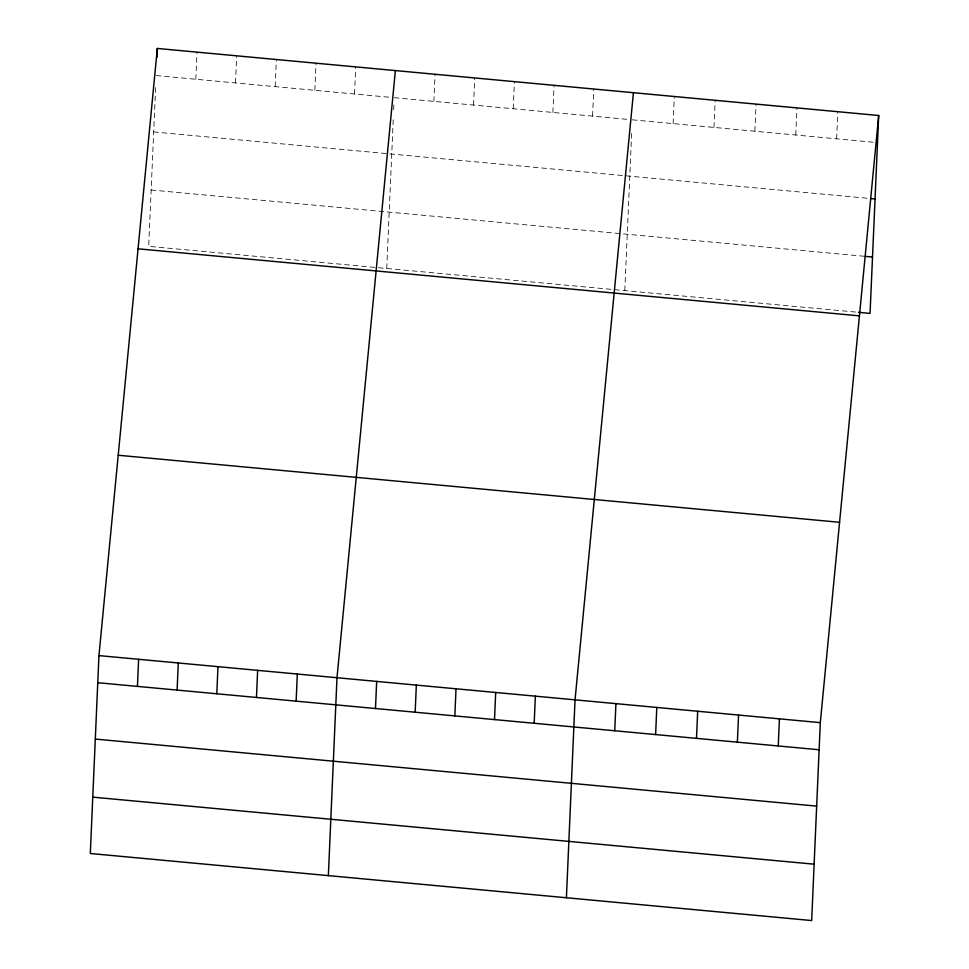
<?xml version="1.0" encoding="UTF-8"?>
<svg xmlns="http://www.w3.org/2000/svg" width="969" height="969" viewBox="0 0 969 969"><rect width="100%" height="100%" fill="white"/><g stroke="black" fill="none" stroke-linecap="round" stroke-linejoin="round"><path stroke-width="0.73" stroke-dasharray="4.84 3.63" d="M155.621 87.646L148.693 246.356L856.911 312.175M195.823 79.252L197.01 52.132M235.491 82.934L236.678 55.827M275.172 86.629L276.359 59.509M314.852 90.311L316.027 63.203M354.521 94.005L355.708 66.885M386.74 268.474L393.378 116.474M393.668 109.763L393.959 103.053M433.87 101.382L435.057 74.262M473.55 105.064L474.725 77.956M513.219 108.758L514.406 81.638M552.899 112.44L554.074 85.333M592.568 116.123L593.755 89.015M624.787 290.603L631.776 130.549M673.128 123.62L674.303 96.5M713.996 127.411L715.183 100.304M754.875 131.215L756.062 104.107M795.755 135.018L796.942 107.898M836.635 138.809L837.81 111.701M156.142 75.558L391.258 97.421M394.201 97.687L629.305 119.538M632.248 119.817L874.583 142.346M153.683 131.929L867.752 198.294M151.152 189.997L863.754 256.228"/><path stroke-width="1.45" d="M98.947 655.601L90.311 853.495L811.671 920.55L820.307 722.644L878.689 115.505L157.329 48.45L98.947 655.601L820.307 722.644M156.942 57.486L157.329 48.45M137.441 686.403L138.628 659.283M177.109 690.085L178.296 662.978M216.79 693.78L217.977 666.66M256.47 697.462L257.645 670.354M296.139 701.156L297.326 674.036M328.358 875.625L336.994 677.731L395.376 70.58M375.487 708.521L376.675 681.413M415.168 712.215L416.343 685.095M454.836 715.897L456.024 688.789M494.517 719.592L495.692 692.472M534.185 723.274L535.372 696.166M566.405 897.754L575.041 699.848L633.423 92.697M614.746 730.759L615.921 703.651M655.613 734.563L656.8 707.455M696.493 738.366L697.68 711.246M737.373 742.157L738.56 715.049M778.252 745.96L779.427 718.853M878.689 115.505L870.053 313.399L858.377 312.321M870.671 198.56L875.043 198.972M865.208 256.361L872.512 257.039M138.07 248.815L859.43 315.858M118.218 455.236L839.578 522.291M97.76 682.709L819.12 749.764M95.301 739.068L816.661 806.123M92.77 797.136L814.13 864.191"/></g></svg>
